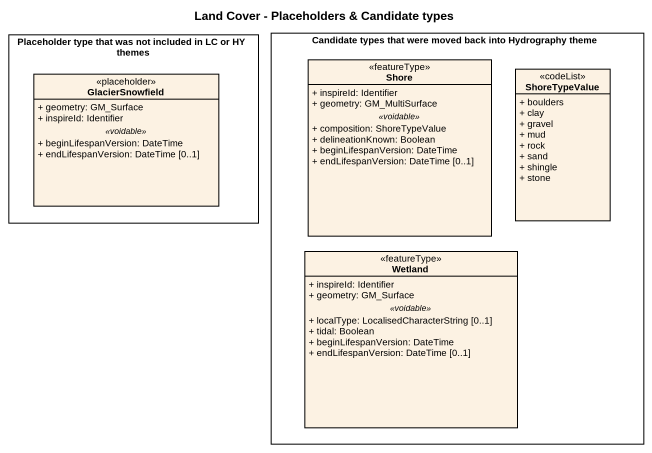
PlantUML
@startuml
title Land Cover - Placeholders & Candidate types
hide circle
hide empty members
skinparam classAttributeIconSize 0
rectangle "Placeholder type that was not included in LC or HY themes" as Placeholder_type_that_was {
  class GlacierSnowfield <<placeholder>> {
    + geometry: GM_Surface
    + inspireId: Identifier
    .. <<voidable>> ..
    + beginLifespanVersion: DateTime
    + endLifespanVersion: DateTime [0..1]
  }
}
rectangle "Candidate types that were moved back into Hydrography theme" as Candidate_types_that_were {
  class Shore <<featureType>> {
    + inspireId: Identifier
    + geometry: GM_MultiSurface
    .. <<voidable>> ..
    + composition: ShoreTypeValue
    + delineationKnown: Boolean
    + beginLifespanVersion: DateTime
    + endLifespanVersion: DateTime [0..1]
  }
  class ShoreTypeValue <<codeList>> {
    + boulders
    + clay
    + gravel
    + mud
    + rock
    + sand
    + shingle
    + stone
  }
  class Wetland <<featureType>> {
    + inspireId: Identifier
    + geometry: GM_Surface
    .. <<voidable>> ..
    + localType: LocalisedCharacterString [0..1]
    + tidal: Boolean
    + beginLifespanVersion: DateTime
    + endLifespanVersion: DateTime [0..1]
  }
}
@enduml
